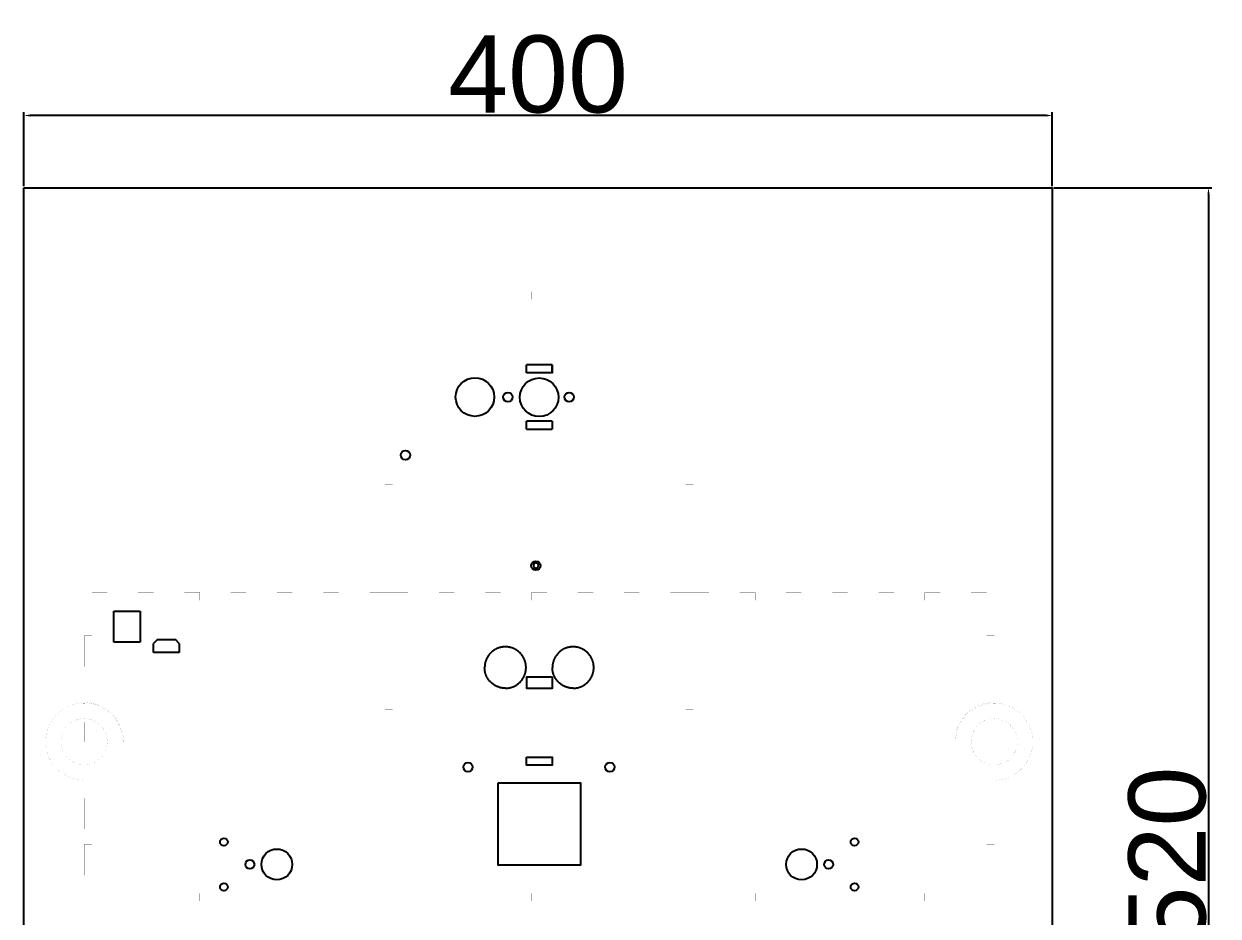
# Model space of a CAD drawing. Header units: millimetres. Extents: x 6 to 2919, y 5 to 2410.
# Drawn here: x 2454.2 to 2918.7, y 2062.7 to 2409.7 of the extents above; entities that cross this region are included whole.
import ezdxf

# ---------------------------------------------------------------- set-up
doc = ezdxf.new("R2010")
doc.units = ezdxf.units.MM
doc.layers.add('Make2D$visible$lines', color=7, linetype='Continuous', true_color=0x000000)
doc.styles.get("Standard").update_dxf_attribs({"font": 'arial.ttf'})
doc.dimstyles.new('ISO-25', dxfattribs={"dimtxt": 2.5, "dimasz": 2.5, "dimexe": 1.25, "dimexo": 0.625, "dimtad": 1, "dimtxsty": 'Standard', "dimcen": 2.5, "dimadec": 0, "dimazin": 0, "dimtfac": 1, "dimtmove": 0, "dimatfit": 3, "dimfxl": 1, "dimarcsym": 0})

# ---------------------------------------------------------------- blocks, each defined once
blk = doc.blocks.new('*D13')
at = {"color": 0, "lineweight": -2, "transparency": 16777216}
for p, q in [((2854.78, 2345.88), (2916.17, 2345.88)), ((2914.92, 2343.38), (2914.92, 1828.38)), ((2854.78, 1825.88), (2916.17, 1825.88))]:
    blk.add_line(p, q, dxfattribs=at)
at = {"color": 0, "transparency": 16777216}
for points in [[(2914.51, 2343.38), (2915.34, 2343.38), (2914.92, 2345.88)], [(2914.51, 1828.38), (2915.34, 1828.38), (2914.92, 1825.88)]]:
    blk.add_solid(points, dxfattribs=at)
at = {"layer": 'Defpoints', "color": 0, "transparency": 16777216}
for p in [(2854.16, 2345.88), (2854.16, 1825.88), (2914.92, 1825.88)]:
    blk.add_point(p, dxfattribs=at)
at = {"color": 0, "transparency": 16777216, "insert": (2898.98, 2085.88), "char_height": 30, "attachment_point": 5, "rotation": 90}
blk.add_mtext('520', dxfattribs=at)
blk = doc.blocks.new('*D14')
at = {"color": 0, "lineweight": -2, "transparency": 16777216}
for p, q in [((2454.16, 2346.51), (2454.16, 2375.27)), ((2851.66, 2374.02), (2456.66, 2374.02)), ((2854.16, 2346.51), (2854.16, 2375.27))]:
    blk.add_line(p, q, dxfattribs=at)
at = {"color": 0, "transparency": 16777216}
for points in [[(2456.66, 2374.44), (2456.66, 2373.61), (2454.16, 2374.02)], [(2851.66, 2374.44), (2851.66, 2373.61), (2854.16, 2374.02)]]:
    blk.add_solid(points, dxfattribs=at)
at = {"layer": 'Defpoints', "color": 0, "transparency": 16777216}
for p in [(2454.16, 2374.02), (2454.16, 2345.88), (2854.16, 2345.88)]:
    blk.add_point(p, dxfattribs=at)
at = {"color": 0, "transparency": 16777216, "insert": (2654.16, 2389.97), "char_height": 30, "attachment_point": 5}
blk.add_mtext('400', dxfattribs=at)

msp = doc.modelspace()

# ---------------------------------------------------------------- linework, layer by layer
at = {"color": 242, "true_color": 0xcd2027}
for p, q in [((2659.597, 2273.916), (2649.597, 2273.916)), ((2659.597, 2255.116), (2649.597, 2255.116)), ((2649.597, 2252.016), (2659.597, 2252.016))]:
    msp.add_line(p, q, dxfattribs=at)
msp.add_lwpolyline([(2454.158, 2345.881), (2854.158, 2345.881), (2854.158, 1825.881), (2454.158, 1825.881)], close=True)
at = {"color": 242, "true_color": 0xcd2027, "const_width": 0.0176}
for points in [[(2603.598, 2185.52), (2603.598, 2188.522), (2597.598, 2188.522), (2597.598, 2194.523), (2594.598, 2194.523), (2594.598, 2206.521), (2597.598, 2206.521), (2597.598, 2212.522), (2594.598, 2212.522), (2594.598, 2224.52), (2597.598, 2224.52), (2597.598, 2230.52), (2594.598, 2230.52), (2594.598, 2242.522), (2597.598, 2242.522), (2597.598, 2248.523), (2594.598, 2248.523), (2594.598, 2260.521), (2597.598, 2260.521), (2597.598, 2266.521), (2594.598, 2266.521), (2594.598, 2278.523), (2597.598, 2278.523), (2597.598, 2284.52), (2594.598, 2284.52), (2594.598, 2296.521), (2597.598, 2296.521), (2597.598, 2302.522), (2603.598, 2302.522), (2603.598, 2305.521), (2615.598, 2305.521), (2615.598, 2302.522), (2621.598, 2302.522), (2621.598, 2305.521), (2633.598, 2305.521), (2633.598, 2302.522), (2639.597, 2302.522), (2639.597, 2305.521), (2651.598, 2305.521), (2651.598, 2302.522), (2657.598, 2302.522), (2657.598, 2305.521), (2669.597, 2305.521), (2669.597, 2302.522), (2675.597, 2302.522), (2675.597, 2305.521), (2687.597, 2305.521), (2687.597, 2302.522), (2693.597, 2302.522), (2693.597, 2305.521), (2705.597, 2305.521), (2705.597, 2302.522), (2711.597, 2302.522), (2711.597, 2296.521), (2714.597, 2296.521), (2714.597, 2284.52), (2711.597, 2284.52), (2711.597, 2278.523), (2714.597, 2278.523), (2714.597, 2266.521), (2711.597, 2266.521), (2711.597, 2260.521), (2714.597, 2260.521), (2714.597, 2248.523), (2711.597, 2248.523), (2711.597, 2242.522), (2714.597, 2242.522), (2714.597, 2230.52), (2711.597, 2230.52), (2711.597, 2224.52), (2714.597, 2224.52), (2714.597, 2212.522), (2711.597, 2212.522), (2711.597, 2206.521), (2714.597, 2206.521), (2714.597, 2194.523), (2711.597, 2194.523), (2711.597, 2188.522), (2705.597, 2188.522), (2705.597, 2185.52), (2693.597, 2185.52), (2693.597, 2188.522), (2687.597, 2188.522), (2687.597, 2185.52)], [(2594.598, 2188.518), (2588.598, 2188.518), (2588.598, 2185.519), (2576.598, 2185.519), (2576.598, 2188.518), (2570.598, 2188.518), (2570.598, 2185.519), (2558.598, 2185.519), (2558.598, 2188.518), (2552.597, 2188.518), (2552.597, 2185.519), (2540.598, 2185.519), (2540.598, 2188.518), (2534.598, 2188.518), (2534.598, 2185.519), (2522.598, 2185.519), (2522.598, 2188.518), (2516.598, 2188.518), (2516.598, 2185.519), (2504.598, 2185.519), (2504.598, 2188.518), (2498.598, 2188.518), (2498.598, 2185.519), (2486.598, 2185.519), (2486.598, 2188.518), (2480.598, 2188.518), (2480.598, 2171.668), (2477.598, 2171.668), (2477.598, 2159.668), (2480.598, 2159.668), (2480.598, 2145.818), (2477.598, 2145.818)], [(2621.598, 2185.52), (2621.598, 2188.522), (2615.598, 2188.522), (2615.598, 2185.52)], [(2657.598, 2185.52), (2657.598, 2188.522), (2651.598, 2188.522), (2651.598, 2185.52), (2639.597, 2185.52), (2639.597, 2188.522), (2633.598, 2188.522), (2633.598, 2185.52)], [(2675.597, 2185.52), (2675.597, 2188.522), (2669.597, 2188.522), (2669.597, 2185.52)], [(2831.597, 2145.817), (2828.597, 2145.817), (2828.597, 2159.666), (2831.597, 2159.666), (2831.597, 2171.668), (2828.597, 2171.668), (2828.597, 2188.517), (2822.597, 2188.517), (2822.597, 2185.517), (2810.597, 2185.517), (2810.597, 2188.517), (2804.597, 2188.517), (2804.597, 2185.517), (2792.597, 2185.517), (2792.597, 2188.517), (2786.597, 2188.517), (2786.597, 2185.517), (2774.597, 2185.517), (2774.597, 2188.517), (2768.597, 2188.517), (2768.597, 2185.517), (2756.597, 2185.517), (2756.597, 2188.517), (2750.597, 2188.517), (2750.597, 2185.517), (2738.597, 2185.517), (2738.597, 2188.517), (2732.597, 2188.517), (2732.597, 2185.517), (2720.597, 2185.517), (2720.597, 2188.517), (2714.597, 2188.517)], [(2711.597, 2173.021), (2714.597, 2173.021)], [(2714.597, 2161.019), (2711.597, 2161.019)], [(2711.597, 2155.018), (2714.597, 2155.018)], [(2594.598, 2130.517), (2492.598, 2130.517), (2492.598, 2131.07), (2492.434, 2132.725), (2491.951, 2134.873), (2491.159, 2136.927), (2490.375, 2138.395), (2490.069, 2138.852), (2489.762, 2139.311), (2488.706, 2140.597), (2487.112, 2142.114), (2485.314, 2143.381), (2483.846, 2144.166), (2483.337, 2144.377), (2482.828, 2144.589), (2481.236, 2145.071), (2479.067, 2145.446), (2476.866, 2145.501), (2475.211, 2145.337), (2474.671, 2145.23), (2474.129, 2145.122), (2472.538, 2144.64), (2470.526, 2143.747), (2468.667, 2142.57), (2467.381, 2141.514), (2466.991, 2141.124), (2466.601, 2140.734), (2465.546, 2139.449), (2464.367, 2137.59), (2463.476, 2135.578), (2462.993, 2133.986), (2462.886, 2133.444), (2462.779, 2132.904), (2462.615, 2131.249), (2462.67, 2129.048), (2463.044, 2126.88), (2463.527, 2125.288), (2463.739, 2124.778), (2463.95, 2124.269), (2464.734, 2122.802), (2466.002, 2121.004), (2467.519, 2119.409), (2468.805, 2118.354), (2469.264, 2118.046), (2469.721, 2117.74), (2471.189, 2116.956), (2473.242, 2116.164), (2475.39, 2115.682), (2477.045, 2115.518), (2480.598, 2115.518), (2480.598, 2108.519), (2477.598, 2108.519), (2477.598, 2096.518), (2480.598, 2096.518), (2480.598, 2090.519), (2477.598, 2090.519), (2477.598, 2078.517), (2480.598, 2078.517), (2480.598, 2068.518), (2486.598, 2068.518), (2486.598, 2071.518), (2498.598, 2071.518), (2498.598, 2068.518), (2504.598, 2068.518), (2504.598, 2071.518), (2516.598, 2071.518), (2516.598, 2068.518), (2522.598, 2068.518), (2522.598, 2071.518), (2534.598, 2071.518), (2534.598, 2068.518), (2540.598, 2068.518), (2540.598, 2071.518), (2552.597, 2071.518), (2552.597, 2068.518), (2558.598, 2068.518), (2558.598, 2071.518), (2570.598, 2071.518), (2570.598, 2068.518), (2576.598, 2068.518), (2576.598, 2071.518), (2588.598, 2071.518), (2588.598, 2068.518), (2594.598, 2068.518), (2594.598, 2086.018), (2597.598, 2086.018)], [(2714.597, 2143.02), (2711.597, 2143.02)], [(2816.297, 2130.517), (2816.297, 2131.018), (2816.427, 2132.519), (2816.818, 2134.477), (2817.46, 2136.369), (2818.096, 2137.734), (2818.347, 2138.166), (2818.473, 2138.384), (2818.878, 2139.021), (2819.461, 2139.835), (2820.095, 2140.607), (2820.778, 2141.336), (2821.507, 2142.019), (2822.279, 2142.653), (2823.093, 2143.236), (2823.73, 2143.641), (2823.947, 2143.767), (2824.38, 2144.017), (2825.744, 2144.654), (2827.636, 2145.296), (2829.595, 2145.686), (2831.095, 2145.817)], [(2594.598, 2130.518), (2714.597, 2130.518)], [(2594.598, 2104.018), (2597.598, 2104.018), (2597.598, 2116.018)], [(2711.597, 2062.518), (2711.597, 2068.516), (2705.597, 2068.516), (2705.597, 2071.518), (2693.597, 2071.518), (2693.597, 2068.516), (2687.597, 2068.516), (2687.597, 2071.518), (2675.597, 2071.518), (2675.597, 2068.516), (2669.597, 2068.516), (2669.597, 2071.518), (2657.597, 2071.518), (2657.597, 2068.516), (2651.597, 2068.516), (2651.597, 2071.518), (2639.597, 2071.518), (2639.597, 2068.516), (2633.598, 2068.516), (2633.598, 2071.518), (2621.597, 2071.518), (2621.597, 2068.516), (2615.597, 2068.516), (2615.597, 2071.518), (2603.597, 2071.518), (2603.597, 2068.516), (2597.598, 2068.516), (2597.598, 2062.518)], [(2615.597, 2068.519), (2621.597, 2068.519)], [(2633.598, 2068.519), (2639.597, 2068.519)], [(2651.597, 2068.519), (2657.597, 2068.519)], [(2669.597, 2068.519), (2675.597, 2068.519)], [(2687.597, 2068.519), (2693.597, 2068.519)]]:
    msp.add_lwpolyline(points, dxfattribs=at)
at = {"color": 242, "true_color": 0xcd2027}
for points in [[(2649.597, 2273.916), (2649.597, 2277.016)], [(2659.597, 2277.016), (2659.597, 2273.916), (2649.597, 2273.916)], [(2659.597, 2277.016), (2649.597, 2277.016)], [(2659.597, 2273.916), (2659.597, 2277.016)], [(2649.597, 2252.016), (2649.597, 2255.116)], [(2659.597, 2255.116), (2659.597, 2252.016)], [(2649.597, 2124.439), (2659.597, 2124.439), (2659.597, 2121.339), (2649.597, 2121.339), (2649.597, 2124.439)], [(2638.597, 2114.439), (2670.597, 2114.439), (2670.597, 2082.439), (2638.597, 2082.439), (2638.597, 2114.439)]]:
    msp.add_lwpolyline(points, dxfattribs=at)
for points in [[(2615.598, 2185.52, 0.0176, 0.0176, 0), (2603.598, 2185.52, 0.0176, 0.0176, 0), (2603.598, 2188.518, 0.0176, 0.0176, 0), (2594.598, 2188.518, 0.0176, 0.0176, 0)], [(2597.598, 2173.018, 0.0176, 0.0176, 0), (2594.598, 2173.018, 0.0176, 0.0176, 0), (2594.598, 2188.518, 0, 0, 0)], [(2633.598, 2185.52, 0.0176, 0.0176, 0), (2621.598, 2185.52, 0.0176, 0.0176, 0), (2621.598, 2188.518, 0.0176, 0.0176, 0), (2615.598, 2188.518, 0.0176, 0.0176, 0)], [(2639.598, 2185.52, 0.0176, 0.0176, 0), (2639.598, 2188.518, 0.0176, 0.0176, 0), (2633.598, 2188.518, 0.0176, 0.0176, 0), (2633.598, 2185.52, 0.0176, 0.0176, 0)], [(2687.597, 2185.52, 0.0176, 0.0176, 0), (2675.597, 2185.52, 0.0176, 0.0176, 0), (2675.597, 2188.518, 0.0176, 0.0176, 0), (2669.597, 2188.518, 0.0176, 0.0176, 0), (2669.597, 2185.52, 0.0176, 0.0176, 0), (2657.597, 2185.52, 0.0176, 0.0176, 0), (2657.597, 2188.518, 0.0176, 0.0176, 0), (2651.597, 2188.518, 0.0176, 0.0176, 0), (2651.597, 2185.52, 0.0176, 0.0176, 0)], [(2693.597, 2188.518, 0.0176, 0.0176, 0), (2687.597, 2188.518, 0.0176, 0.0176, 0), (2687.597, 2185.52, 0.0176, 0.0176, 0)], [(2714.597, 2188.518, 0.0176, 0.0176, 0), (2705.597, 2188.518, 0.0176, 0.0176, 0), (2705.597, 2185.52, 0.0176, 0.0176, 0)], [(2714.597, 2188.518, 0.0176, 0.0176, 0), (2714.597, 2173.017, 0.0176, 0.0176, 0), (2711.597, 2173.017, 0.0176, 0.0176, 0)], [(2594.598, 2173.021, 0.0176, 0.0176, 0), (2597.598, 2173.021, 0.0176, 0.0176, 0)], [(2594.598, 2161.018, 0.0176, 0.0176, 0), (2597.598, 2161.018, 0.0176, 0.0176, 0), (2597.598, 2173.021, 0, 0, 0)], [(2711.597, 2173.021, 0.0176, 0.0176, 0), (2711.597, 2161.017, 0.0176, 0.0176, 0), (2714.597, 2161.017, 0.0176, 0.0176, 0)], [(2597.598, 2161.019, 0.0176, 0.0176, 0), (2594.598, 2161.019, 0.0176, 0.0176, 0)], [(2597.598, 2155.018, 0.0176, 0.0176, 0), (2594.598, 2155.018, 0.0176, 0.0176, 0), (2594.598, 2161.019, 0, 0, 0)], [(2714.597, 2161.019, 0.0176, 0.0176, 0), (2714.597, 2155.017, 0.0176, 0.0176, 0), (2711.597, 2155.017, 0.0176, 0.0176, 0)], [(2594.598, 2155.018, 0.0176, 0.0176, 0), (2597.598, 2155.018, 0.0176, 0.0176, 0)], [(2594.598, 2143.018, 0.0176, 0.0176, 0), (2597.598, 2143.018, 0.0176, 0.0176, 0), (2597.598, 2155.018, 0, 0, 0)], [(2711.597, 2155.018, 0.0176, 0.0176, 0), (2711.597, 2143.017, 0.0176, 0.0176, 0), (2714.597, 2143.017, 0.0176, 0.0176, 0)], [(2478.097, 2145.818, 0.0176, 0.0176, 0), (2479.597, 2145.687, 0.0176, 0.0176, 0), (2481.557, 2145.297, 0.0176, 0.0176, 0), (2483.448, 2144.655, 0.0176, 0.0176, 0), (2484.813, 2144.018, 0.0176, 0.0176, 0), (2485.247, 2143.768, 0.0176, 0.0176, 0), (2485.464, 2143.642, 0.0176, 0.0176, 0), (2486.1, 2143.237, 0.0176, 0.0176, 0), (2486.915, 2142.654, 0.0176, 0.0176, 0), (2487.687, 2142.02, 0.0176, 0.0176, 0), (2488.416, 2141.337, 0.0176, 0.0176, 0), (2489.097, 2140.608, 0.0176, 0.0176, 0), (2489.733, 2139.836, 0.0176, 0.0176, 0), (2490.316, 2139.022, 0.0176, 0.0176, 0), (2490.721, 2138.385, 0.0176, 0.0176, 0), (2490.848, 2138.167, 0.0176, 0.0176, 0), (2491.097, 2137.734, 0.0176, 0.0176, 0), (2491.734, 2136.369, 0.0176, 0.0176, 0), (2492.375, 2134.478, 0.0176, 0.0176, 0), (2492.765, 2132.52, 0.0176, 0.0176, 0), (2492.897, 2131.019, 0.0176, 0.0176, 0), (2492.897, 2130.518, 0.0176, 0.0176, 0), (2594.598, 2130.518, 0.0176, 0.0176, 0)], [(2597.598, 2143.02, 0.0176, 0.0176, 0), (2594.598, 2143.02, 0.0176, 0.0176, 0)], [(2594.598, 2143.02, 0.0176, 0.0176, 0), (2594.598, 2116.018, 0.0176, 0.0176, 0), (2597.598, 2116.018, 0.0176, 0.0176, 0)], [(2711.597, 2116.018, 0.0176, 0.0176, 0), (2714.597, 2116.018, 0.0176, 0.0176, 0), (2714.597, 2143.02, 0, 0, 0)], [(2714.597, 2086.018, 0.0176, 0.0176, 0), (2714.597, 2068.517, 0.0176, 0.0176, 0), (2720.597, 2068.517, 0.0176, 0.0176, 0), (2720.597, 2071.517, 0.0176, 0.0176, 0), (2732.597, 2071.517, 0.0176, 0.0176, 0), (2732.597, 2068.517, 0.0176, 0.0176, 0), (2738.597, 2068.517, 0.0176, 0.0176, 0), (2738.597, 2071.517, 0.0176, 0.0176, 0), (2750.597, 2071.517, 0.0176, 0.0176, 0), (2750.597, 2068.517, 0.0176, 0.0176, 0), (2756.597, 2068.517, 0.0176, 0.0176, 0), (2756.597, 2071.517, 0.0176, 0.0176, 0), (2768.597, 2071.517, 0.0176, 0.0176, 0), (2768.597, 2068.517, 0.0176, 0.0176, 0), (2774.597, 2068.517, 0.0176, 0.0176, 0), (2774.597, 2071.517, 0.0176, 0.0176, 0), (2786.597, 2071.517, 0.0176, 0.0176, 0), (2786.597, 2068.517, 0.0176, 0.0176, 0), (2792.597, 2068.517, 0.0176, 0.0176, 0), (2792.597, 2071.517, 0.0176, 0.0176, 0), (2804.597, 2071.517, 0.0176, 0.0176, 0), (2804.597, 2068.517, 0.0176, 0.0176, 0), (2810.597, 2068.517, 0.0176, 0.0176, 0), (2810.597, 2071.517, 0.0176, 0.0176, 0), (2822.597, 2071.517, 0.0176, 0.0176, 0), (2822.597, 2068.517, 0.0176, 0.0176, 0), (2828.597, 2068.517, 0.0176, 0.0176, 0), (2828.597, 2078.517, 0.0176, 0.0176, 0), (2831.597, 2078.517, 0.0176, 0.0176, 0), (2831.597, 2090.517, 0.0176, 0.0176, 0), (2828.597, 2090.517, 0.0176, 0.0176, 0), (2828.597, 2096.517, 0.0176, 0.0176, 0), (2831.597, 2096.517, 0.0176, 0.0176, 0), (2831.597, 2108.517, 0.0176, 0.0176, 0), (2828.597, 2108.517, 0.0176, 0.0176, 0), (2828.597, 2115.517, 0.0176, 0.0176, 0), (2832.148, 2115.517, 0.0176, 0.0176, 0), (2833.803, 2115.682, 0.0176, 0.0176, 0), (2835.95, 2116.164, 0.0176, 0.0176, 0), (2838.003, 2116.955, 0.0176, 0.0176, 0), (2839.471, 2117.739, 0.0176, 0.0176, 0), (2839.93, 2118.045, 0.0176, 0.0176, 0), (2840.387, 2118.352, 0.0176, 0.0176, 0), (2841.673, 2119.408, 0.0176, 0.0176, 0), (2843.19, 2121.002, 0.0176, 0.0176, 0), (2844.458, 2122.8, 0.0176, 0.0176, 0), (2845.244, 2124.268, 0.0176, 0.0176, 0), (2845.454, 2124.776, 0.0176, 0.0176, 0), (2845.665, 2125.286, 0.0176, 0.0176, 0), (2846.148, 2126.878, 0.0176, 0.0176, 0), (2846.524, 2129.047, 0.0176, 0.0176, 0), (2846.579, 2131.248, 0.0176, 0.0176, 0), (2846.416, 2132.903, 0.0176, 0.0176, 0), (2846.309, 2133.443, 0.0176, 0.0176, 0), (2846.201, 2133.985, 0.0176, 0.0176, 0), (2845.718, 2135.576, 0.0176, 0.0176, 0), (2844.825, 2137.588, 0.0176, 0.0176, 0), (2843.648, 2139.449, 0.0176, 0.0176, 0), (2842.592, 2140.734, 0.0176, 0.0176, 0), (2842.204, 2141.124, 0.0176, 0.0176, 0), (2841.812, 2141.514, 0.0176, 0.0176, 0), (2840.527, 2142.57, 0.0176, 0.0176, 0), (2838.668, 2143.746, 0.0176, 0.0176, 0), (2836.656, 2144.638, 0.0176, 0.0176, 0), (2835.064, 2145.122, 0.0176, 0.0176, 0), (2834.524, 2145.229, 0.0176, 0.0176, 0), (2833.982, 2145.337, 0.0176, 0.0176, 0), (2832.326, 2145.501, 0.0176, 0.0176, 0), (2830.125, 2145.446, 0.0176, 0.0176, 0), (2827.956, 2145.069, 0.0176, 0.0176, 0), (2826.365, 2144.586, 0.0176, 0.0176, 0), (2825.856, 2144.375, 0.0176, 0.0176, 0), (2825.346, 2144.164, 0.0176, 0.0176, 0), (2823.878, 2143.38, 0.0176, 0.0176, 0), (2822.08, 2142.112, 0.0176, 0.0176, 0), (2820.486, 2140.595, 0.0176, 0.0176, 0), (2819.43, 2139.309, 0.0176, 0.0176, 0), (2819.124, 2138.851, 0.0176, 0.0176, 0), (2818.817, 2138.393, 0.0176, 0.0176, 0), (2818.033, 2136.925, 0.0176, 0.0176, 0), (2817.242, 2134.872, 0.0176, 0.0176, 0), (2816.759, 2132.725, 0.0176, 0.0176, 0), (2816.597, 2131.07, 0.0176, 0.0176, 0), (2816.597, 2130.517, 0.0176, 0.0176, 0), (2714.597, 2130.517, 0.0176, 0.0176, 0)], [(2468.597, 2130.839, 0.0176, 0.0176, 0), (2468.688, 2131.802, 0.0176, 0.0176, 0), (2468.96, 2133.055, 0.0176, 0.0176, 0), (2469.408, 2134.255, 0.0176, 0.0176, 0), (2469.852, 2135.115, 0.0176, 0.0176, 0), (2470.026, 2135.383, 0.0176, 0.0176, 0), (2470.112, 2135.52, 0.0176, 0.0176, 0), (2470.394, 2135.914, 0.0176, 0.0176, 0), (2470.797, 2136.415, 0.0176, 0.0176, 0), (2471.234, 2136.884, 0.0176, 0.0176, 0), (2471.703, 2137.321, 0.0176, 0.0176, 0), (2472.202, 2137.722, 0.0176, 0.0176, 0), (2472.728, 2138.088, 0.0176, 0.0176, 0), (2473.281, 2138.416, 0.0176, 0.0176, 0), (2473.71, 2138.638, 0.0176, 0.0176, 0), (2473.858, 2138.704, 0.0176, 0.0176, 0), (2474.149, 2138.838, 0.0176, 0.0176, 0), (2475.064, 2139.155, 0.0176, 0.0176, 0), (2476.316, 2139.426, 0.0176, 0.0176, 0), (2477.594, 2139.519, 0.0176, 0.0176, 0), (2478.56, 2139.472, 0.0176, 0.0176, 0), (2478.878, 2139.426, 0.0176, 0.0176, 0), (2479.037, 2139.405, 0.0176, 0.0176, 0), (2479.512, 2139.312, 0.0176, 0.0176, 0), (2480.135, 2139.154, 0.0176, 0.0176, 0), (2480.744, 2138.951, 0.0176, 0.0176, 0), (2481.335, 2138.706, 0.0176, 0.0176, 0), (2481.908, 2138.419, 0.0176, 0.0176, 0), (2482.46, 2138.091, 0.0176, 0.0176, 0), (2482.989, 2137.725, 0.0176, 0.0176, 0), (2483.369, 2137.425, 0.0176, 0.0176, 0), (2483.492, 2137.32, 0.0176, 0.0176, 0), (2483.613, 2137.215, 0.0176, 0.0176, 0), (2483.963, 2136.88, 0.0176, 0.0176, 0), (2484.401, 2136.41, 0.0176, 0.0176, 0), (2484.802, 2135.91, 0.0176, 0.0176, 0), (2485.167, 2135.385, 0.0176, 0.0176, 0), (2485.494, 2134.834, 0.0176, 0.0176, 0), (2485.782, 2134.26, 0.0176, 0.0176, 0), (2486.027, 2133.666, 0.0176, 0.0176, 0), (2486.187, 2133.209, 0.0176, 0.0176, 0), (2486.233, 2133.053, 0.0176, 0.0176, 0), (2486.322, 2132.746, 0.0176, 0.0176, 0), (2486.506, 2131.796, 0.0176, 0.0176, 0), (2486.597, 2130.519, 0.0176, 0.0176, 0), (2486.506, 2129.241, 0.0176, 0.0176, 0), (2486.322, 2128.291, 0.0176, 0.0176, 0), (2486.233, 2127.982, 0.0176, 0.0176, 0), (2486.187, 2127.827, 0.0176, 0.0176, 0), (2486.027, 2127.37, 0.0176, 0.0176, 0), (2485.782, 2126.776, 0.0176, 0.0176, 0), (2485.494, 2126.203, 0.0176, 0.0176, 0), (2485.167, 2125.653, 0.0176, 0.0176, 0), (2484.802, 2125.127, 0.0176, 0.0176, 0), (2484.401, 2124.626, 0.0176, 0.0176, 0), (2483.963, 2124.156, 0.0176, 0.0176, 0), (2483.613, 2123.822, 0.0176, 0.0176, 0), (2483.492, 2123.715, 0.0176, 0.0176, 0), (2483.369, 2123.611, 0.0176, 0.0176, 0), (2482.989, 2123.312, 0.0176, 0.0176, 0), (2482.46, 2122.945, 0.0176, 0.0176, 0), (2481.908, 2122.619, 0.0176, 0.0176, 0), (2481.335, 2122.332, 0.0176, 0.0176, 0), (2480.744, 2122.087, 0.0176, 0.0176, 0), (2480.135, 2121.884, 0.0176, 0.0176, 0), (2479.512, 2121.726, 0.0176, 0.0176, 0), (2479.037, 2121.633, 0.0176, 0.0176, 0), (2478.878, 2121.61, 0.0176, 0.0176, 0), (2478.56, 2121.565, 0.0176, 0.0176, 0), (2477.594, 2121.519, 0.0176, 0.0176, 0), (2476.316, 2121.61, 0.0176, 0.0176, 0), (2475.064, 2121.883, 0.0176, 0.0176, 0), (2474.149, 2122.2, 0.0176, 0.0176, 0), (2473.858, 2122.332, 0.0176, 0.0176, 0), (2473.71, 2122.4, 0.0176, 0.0176, 0), (2473.281, 2122.622, 0.0176, 0.0176, 0), (2472.728, 2122.949, 0.0176, 0.0176, 0), (2472.202, 2123.316, 0.0176, 0.0176, 0), (2471.703, 2123.717, 0.0176, 0.0176, 0), (2471.234, 2124.154, 0.0176, 0.0176, 0), (2470.797, 2124.622, 0.0176, 0.0176, 0), (2470.394, 2125.122, 0.0176, 0.0176, 0), (2470.112, 2125.517, 0.0176, 0.0176, 0), (2470.026, 2125.652, 0.0176, 0.0176, 0), (2469.852, 2125.922, 0.0176, 0.0176, 0), (2469.408, 2126.783, 0.0176, 0.0176, 0), (2468.96, 2127.983, 0.0176, 0.0176, 0), (2468.688, 2129.235, 0.0176, 0.0176, 0), (2468.597, 2130.198, 0.0176, 0.0176, 0), (2468.597, 2130.839, 0, 0, 0)], [(2480.598, 2138.042, 0.0176, 0.0176, 0), (2480.598, 2130.517, 0.0176, 0.0176, 0), (2477.598, 2130.517, 0.0176, 0.0176, 0), (2477.598, 2138.042, 0.0176, 0.0176, 0), (2480.598, 2138.042, 0, 0, 0)], [(2822.597, 2130.839, 0.0176, 0.0176, 0), (2822.688, 2131.802, 0.0176, 0.0176, 0), (2822.961, 2133.053, 0.0176, 0.0176, 0), (2823.409, 2134.253, 0.0176, 0.0176, 0), (2823.852, 2135.113, 0.0176, 0.0176, 0), (2824.026, 2135.383, 0.0176, 0.0176, 0), (2824.113, 2135.52, 0.0176, 0.0176, 0), (2824.394, 2135.914, 0.0176, 0.0176, 0), (2824.796, 2136.414, 0.0176, 0.0176, 0), (2825.235, 2136.882, 0.0176, 0.0176, 0), (2825.703, 2137.32, 0.0176, 0.0176, 0), (2826.202, 2137.722, 0.0176, 0.0176, 0), (2826.728, 2138.087, 0.0176, 0.0176, 0), (2827.281, 2138.416, 0.0176, 0.0176, 0), (2827.711, 2138.638, 0.0176, 0.0176, 0), (2827.858, 2138.704, 0.0176, 0.0176, 0), (2828.149, 2138.838, 0.0176, 0.0176, 0), (2829.064, 2139.155, 0.0176, 0.0176, 0), (2830.315, 2139.426, 0.0176, 0.0176, 0), (2831.593, 2139.517, 0.0176, 0.0176, 0), (2832.559, 2139.47, 0.0176, 0.0176, 0), (2832.877, 2139.425, 0.0176, 0.0176, 0), (2833.036, 2139.403, 0.0176, 0.0176, 0), (2833.512, 2139.311, 0.0176, 0.0176, 0), (2834.135, 2139.152, 0.0176, 0.0176, 0), (2834.743, 2138.95, 0.0176, 0.0176, 0), (2835.336, 2138.704, 0.0176, 0.0176, 0), (2835.908, 2138.418, 0.0176, 0.0176, 0), (2836.46, 2138.091, 0.0176, 0.0176, 0), (2836.988, 2137.724, 0.0176, 0.0176, 0), (2837.368, 2137.426, 0.0176, 0.0176, 0), (2837.491, 2137.32, 0.0176, 0.0176, 0), (2837.612, 2137.215, 0.0176, 0.0176, 0), (2837.962, 2136.88, 0.0176, 0.0176, 0), (2838.4, 2136.41, 0.0176, 0.0176, 0), (2838.803, 2135.91, 0.0176, 0.0176, 0), (2839.168, 2135.383, 0.0176, 0.0176, 0), (2839.495, 2134.833, 0.0176, 0.0176, 0), (2839.781, 2134.26, 0.0176, 0.0176, 0), (2840.028, 2133.666, 0.0176, 0.0176, 0), (2840.186, 2133.209, 0.0176, 0.0176, 0), (2840.232, 2133.053, 0.0176, 0.0176, 0), (2840.321, 2132.746, 0.0176, 0.0176, 0), (2840.505, 2131.795, 0.0176, 0.0176, 0), (2840.596, 2130.517, 0.0176, 0.0176, 0), (2840.505, 2129.24, 0.0176, 0.0176, 0), (2840.321, 2128.291, 0.0176, 0.0176, 0), (2840.232, 2127.982, 0.0176, 0.0176, 0), (2840.186, 2127.827, 0.0176, 0.0176, 0), (2840.028, 2127.37, 0.0176, 0.0176, 0), (2839.781, 2126.776, 0.0176, 0.0176, 0), (2839.495, 2126.203, 0.0176, 0.0176, 0), (2839.168, 2125.652, 0.0176, 0.0176, 0), (2838.803, 2125.126, 0.0176, 0.0176, 0), (2838.4, 2124.626, 0.0176, 0.0176, 0), (2837.962, 2124.156, 0.0176, 0.0176, 0), (2837.612, 2123.822, 0.0176, 0.0176, 0), (2837.491, 2123.715, 0.0176, 0.0176, 0), (2837.368, 2123.611, 0.0176, 0.0176, 0), (2836.988, 2123.312, 0.0176, 0.0176, 0), (2836.46, 2122.945, 0.0176, 0.0176, 0), (2835.908, 2122.617, 0.0176, 0.0176, 0), (2835.336, 2122.33, 0.0176, 0.0176, 0), (2834.743, 2122.085, 0.0176, 0.0176, 0), (2834.135, 2121.883, 0.0176, 0.0176, 0), (2833.512, 2121.724, 0.0176, 0.0176, 0), (2833.036, 2121.632, 0.0176, 0.0176, 0), (2832.559, 2121.563, 0.0176, 0.0176, 0), (2831.593, 2121.518, 0.0176, 0.0176, 0), (2830.315, 2121.61, 0.0176, 0.0176, 0), (2829.064, 2121.881, 0.0176, 0.0176, 0), (2828.149, 2122.198, 0.0176, 0.0176, 0), (2827.858, 2122.33, 0.0176, 0.0176, 0), (2827.711, 2122.398, 0.0176, 0.0176, 0), (2827.281, 2122.62, 0.0176, 0.0176, 0), (2826.728, 2122.948, 0.0176, 0.0176, 0), (2826.202, 2123.315, 0.0176, 0.0176, 0), (2825.703, 2123.715, 0.0176, 0.0176, 0), (2825.235, 2124.152, 0.0176, 0.0176, 0), (2824.796, 2124.621, 0.0176, 0.0176, 0), (2824.394, 2125.123, 0.0176, 0.0176, 0), (2824.113, 2125.517, 0.0176, 0.0176, 0), (2823.852, 2125.922, 0.0176, 0.0176, 0), (2823.409, 2126.782, 0.0176, 0.0176, 0), (2822.961, 2127.982, 0.0176, 0.0176, 0), (2822.688, 2129.235, 0.0176, 0.0176, 0), (2822.597, 2130.198, 0.0176, 0.0176, 0), (2822.597, 2130.839, 0, 0, 0)], [(2831.597, 2138.042, 0.0176, 0.0176, 0), (2831.597, 2130.517, 0.0176, 0.0176, 0), (2828.597, 2130.517, 0.0176, 0.0176, 0), (2828.597, 2138.042, 0.0176, 0.0176, 0), (2831.597, 2138.042, 0, 0, 0)], [(2711.597, 2116.018, 0.0176, 0.0176, 0), (2711.597, 2104.016, 0.0176, 0.0176, 0), (2714.597, 2104.016, 0.0176, 0.0176, 0)], [(2597.598, 2104.018, 0.0176, 0.0176, 0), (2594.598, 2104.018, 0.0176, 0.0176, 0)], [(2597.598, 2098.018, 0.0176, 0.0176, 0), (2594.598, 2098.018, 0.0176, 0.0176, 0), (2594.598, 2104.018, 0, 0, 0)], [(2714.597, 2104.018, 0.0176, 0.0176, 0), (2711.597, 2104.018, 0.0176, 0.0176, 0)], [(2714.597, 2104.018, 0.0176, 0.0176, 0), (2714.597, 2098.017, 0.0176, 0.0176, 0), (2711.597, 2098.017, 0.0176, 0.0176, 0)], [(2594.598, 2098.018, 0.0176, 0.0176, 0), (2597.598, 2098.018, 0.0176, 0.0176, 0), (2597.598, 2086.018, 0.0176, 0.0176, 0), (2594.598, 2086.018, 0.0176, 0.0176, 0)], [(2714.597, 2086.018, 0.0176, 0.0176, 0), (2711.597, 2086.018, 0.0176, 0.0176, 0), (2711.597, 2098.018, 0.0176, 0.0176, 0), (2714.597, 2098.018, 0.0176, 0.0176, 0)], [(2594.598, 2068.519, 0.0176, 0.0176, 0), (2603.597, 2068.519, 0, 0, 0)], [(2705.597, 2068.519, 0.0176, 0.0176, 0), (2714.597, 2068.519, 0.0176, 0.0176, 0)]]:
    msp.add_lwpolyline(points, format="xyseb", dxfattribs=at)
msp.add_lwpolyline([(2659.753, 2155.603), (2649.672, 2155.603), (2649.672, 2151.378), (2659.753, 2151.378)], close=True, dxfattribs=at)
at = {"color": 242, "linetype": 'ByBlock', "true_color": 0xcd2027}
for centre in [(2629.597, 2264.516), (2654.597, 2264.452)]:
    msp.add_circle(centre, 7.5, dxfattribs=at)
at = {"color": 242, "true_color": 0xcd2027}
for centre, radius in [((2642.42, 2264.516), 1.8), ((2642.42, 2264.516), 1.8), ((2666.258, 2264.516), 1.8), ((2666.258, 2264.516), 1.8), ((2602.56, 2241.964), 1.8), ((2653.32, 2198.965), 1.8), ((2626.897, 2120.616), 1.8), ((2682.097, 2120.616), 1.8), ((2531.948, 2091.518), 1.5), ((2777.247, 2091.517), 1.5), ((2552.548, 2082.768), 6), ((2756.647, 2082.767), 6), ((2542.048, 2082.768), 1.75), ((2767.147, 2082.767), 1.75), ((2531.948, 2074.018), 1.5), ((2777.247, 2074.017), 1.5)]:
    msp.add_circle(centre, radius, dxfattribs=at)
at = {"layer": 'Make2D$visible$lines', "color": 242, "true_color": 0xcd2027}
for points in [[(2654.348, 2199.021), (2654.348, 2199.043), (2654.347, 2199.065), (2654.346, 2199.088), (2654.344, 2199.111), (2654.341, 2199.134), (2654.339, 2199.157), (2654.335, 2199.18), (2654.331, 2199.203), (2654.327, 2199.226), (2654.321, 2199.249), (2654.316, 2199.273), (2654.309, 2199.296), (2654.302, 2199.319), (2654.295, 2199.343), (2654.286, 2199.366), (2654.278, 2199.389), (2654.268, 2199.412), (2654.258, 2199.435), (2654.247, 2199.458), (2654.236, 2199.48), (2654.224, 2199.502), (2654.212, 2199.525), (2654.199, 2199.546), (2654.185, 2199.568), (2654.17, 2199.589), (2654.156, 2199.61), (2654.14, 2199.631), (2654.124, 2199.651), (2654.108, 2199.671), (2654.091, 2199.69), (2654.073, 2199.709), (2654.055, 2199.728), (2654.036, 2199.746), (2654.017, 2199.764), (2653.998, 2199.781), (2653.978, 2199.797), (2653.958, 2199.813), (2653.937, 2199.829), (2653.916, 2199.844), (2653.895, 2199.858), (2653.873, 2199.872), (2653.852, 2199.885), (2653.829, 2199.897), (2653.807, 2199.909), (2653.785, 2199.92), (2653.762, 2199.931), (2653.739, 2199.941), (2653.716, 2199.951), (2653.693, 2199.959), (2653.67, 2199.968), (2653.646, 2199.975), (2653.623, 2199.982), (2653.6, 2199.989), (2653.576, 2199.994), (2653.553, 2200), (2653.53, 2200.004), (2653.507, 2200.008), (2653.483, 2200.012), (2653.46, 2200.014), (2653.438, 2200.017), (2653.415, 2200.019), (2653.392, 2200.02), (2653.37, 2200.021), (2653.348, 2200.021), (2653.326, 2200.021), (2653.303, 2200.02), (2653.281, 2200.019), (2653.258, 2200.017), (2653.235, 2200.014), (2653.212, 2200.012), (2653.189, 2200.008), (2653.166, 2200.004), (2653.143, 2200), (2653.119, 2199.994), (2653.096, 2199.989), (2653.073, 2199.982), (2653.049, 2199.975), (2653.026, 2199.968), (2653.003, 2199.959), (2652.98, 2199.951), (2652.957, 2199.941), (2652.934, 2199.931), (2652.911, 2199.92), (2652.888, 2199.909), (2652.866, 2199.897), (2652.844, 2199.885), (2652.822, 2199.872), (2652.801, 2199.858), (2652.779, 2199.844), (2652.758, 2199.829), (2652.738, 2199.813), (2652.717, 2199.797), (2652.698, 2199.781), (2652.678, 2199.764), (2652.659, 2199.746), (2652.641, 2199.728), (2652.623, 2199.709), (2652.605, 2199.69), (2652.588, 2199.671), (2652.571, 2199.651), (2652.555, 2199.631), (2652.54, 2199.61), (2652.525, 2199.589), (2652.511, 2199.568), (2652.497, 2199.546), (2652.484, 2199.525), (2652.471, 2199.502), (2652.46, 2199.48), (2652.448, 2199.458), (2652.438, 2199.435), (2652.427, 2199.412), (2652.418, 2199.389), (2652.409, 2199.366), (2652.401, 2199.343), (2652.393, 2199.319), (2652.386, 2199.296), (2652.38, 2199.273), (2652.374, 2199.249), (2652.369, 2199.226), (2652.364, 2199.203), (2652.36, 2199.18), (2652.357, 2199.157), (2652.354, 2199.134), (2652.352, 2199.111), (2652.35, 2199.088), (2652.349, 2199.065), (2652.348, 2199.043), (2652.348, 2199.021)], [(2652.348, 2199.021), (2652.348, 2198.999), (2652.349, 2198.976), (2652.35, 2198.954), (2652.352, 2198.931), (2652.354, 2198.908), (2652.357, 2198.885), (2652.36, 2198.862), (2652.364, 2198.839), (2652.369, 2198.816), (2652.374, 2198.792), (2652.38, 2198.769), (2652.386, 2198.746), (2652.393, 2198.722), (2652.401, 2198.699), (2652.409, 2198.676), (2652.418, 2198.653), (2652.427, 2198.63), (2652.438, 2198.607), (2652.448, 2198.584), (2652.46, 2198.562), (2652.471, 2198.539), (2652.484, 2198.517), (2652.497, 2198.495), (2652.511, 2198.474), (2652.525, 2198.452), (2652.54, 2198.431), (2652.555, 2198.411), (2652.571, 2198.391), (2652.588, 2198.371), (2652.605, 2198.351), (2652.623, 2198.332), (2652.641, 2198.314), (2652.659, 2198.296), (2652.678, 2198.278), (2652.698, 2198.261), (2652.717, 2198.244), (2652.738, 2198.228), (2652.758, 2198.213), (2652.779, 2198.198), (2652.801, 2198.184), (2652.822, 2198.17), (2652.844, 2198.157), (2652.866, 2198.144), (2652.888, 2198.133), (2652.911, 2198.121), (2652.934, 2198.111), (2652.957, 2198.1), (2652.98, 2198.091), (2653.003, 2198.082), (2653.026, 2198.074), (2653.049, 2198.066), (2653.073, 2198.059), (2653.096, 2198.053), (2653.119, 2198.047), (2653.143, 2198.042), (2653.166, 2198.038), (2653.189, 2198.034), (2653.212, 2198.03), (2653.235, 2198.027), (2653.258, 2198.025), (2653.281, 2198.023), (2653.303, 2198.022), (2653.326, 2198.021), (2653.348, 2198.021), (2653.37, 2198.021), (2653.392, 2198.022), (2653.415, 2198.023), (2653.438, 2198.025), (2653.46, 2198.027), (2653.483, 2198.03), (2653.507, 2198.034), (2653.53, 2198.038), (2653.553, 2198.042), (2653.576, 2198.047), (2653.6, 2198.053), (2653.623, 2198.059), (2653.646, 2198.066), (2653.67, 2198.074), (2653.693, 2198.082), (2653.716, 2198.091), (2653.739, 2198.1), (2653.762, 2198.111), (2653.785, 2198.121), (2653.807, 2198.133), (2653.829, 2198.144), (2653.852, 2198.157), (2653.873, 2198.17), (2653.895, 2198.184), (2653.916, 2198.198), (2653.937, 2198.213), (2653.958, 2198.228), (2653.978, 2198.244), (2653.998, 2198.261), (2654.017, 2198.278), (2654.036, 2198.296), (2654.055, 2198.314), (2654.073, 2198.332), (2654.091, 2198.351), (2654.108, 2198.371), (2654.124, 2198.391), (2654.14, 2198.411), (2654.156, 2198.431), (2654.17, 2198.452), (2654.185, 2198.474), (2654.199, 2198.495), (2654.212, 2198.517), (2654.224, 2198.539), (2654.236, 2198.562), (2654.247, 2198.584), (2654.258, 2198.607), (2654.268, 2198.63), (2654.278, 2198.653), (2654.286, 2198.676), (2654.295, 2198.699), (2654.302, 2198.722), (2654.309, 2198.746), (2654.316, 2198.769), (2654.321, 2198.792), (2654.327, 2198.816), (2654.331, 2198.839), (2654.335, 2198.862), (2654.339, 2198.885), (2654.341, 2198.908), (2654.344, 2198.931), (2654.346, 2198.954), (2654.347, 2198.976), (2654.348, 2198.999), (2654.348, 2199.021)], [(2489.173, 2181.218), (2499.423, 2181.218)], [(2489.173, 2169.218), (2489.173, 2181.218)], [(2499.423, 2181.218), (2499.423, 2169.218)], [(2506.098, 2170.218), (2504.598, 2168.718)], [(2506.098, 2170.218), (2513.098, 2170.218)], [(2514.598, 2168.718), (2513.098, 2170.218)], [(2499.423, 2169.218), (2489.173, 2169.218)], [(2504.598, 2165.218), (2504.598, 2168.718)], [(2514.598, 2165.218), (2504.598, 2165.218)], [(2514.598, 2168.718), (2514.598, 2165.218)], [(2649.478, 2159.339), (2649.476, 2159.518), (2649.47, 2159.698), (2649.46, 2159.88), (2649.446, 2160.062), (2649.427, 2160.246), (2649.404, 2160.432), (2649.376, 2160.617), (2649.344, 2160.804), (2649.307, 2160.991), (2649.265, 2161.179), (2649.219, 2161.366), (2649.168, 2161.554), (2649.111, 2161.742), (2649.05, 2161.929), (2648.984, 2162.116), (2648.913, 2162.302), (2648.837, 2162.488), (2648.756, 2162.672), (2648.67, 2162.855), (2648.579, 2163.036), (2648.483, 2163.216), (2648.382, 2163.394), (2648.277, 2163.57), (2648.166, 2163.744), (2648.051, 2163.916), (2647.931, 2164.084), (2647.807, 2164.25), (2647.678, 2164.413), (2647.545, 2164.573), (2647.407, 2164.729), (2647.266, 2164.882), (2647.121, 2165.031), (2646.971, 2165.177), (2646.818, 2165.318), (2646.662, 2165.456), (2646.502, 2165.589), (2646.339, 2165.718), (2646.173, 2165.842), (2646.005, 2165.962), (2645.833, 2166.077), (2645.66, 2166.187), (2645.484, 2166.293), (2645.306, 2166.394), (2645.126, 2166.49), (2644.944, 2166.581), (2644.761, 2166.667), (2644.577, 2166.748), (2644.392, 2166.824), (2644.205, 2166.895), (2644.018, 2166.961), (2643.831, 2167.022), (2643.643, 2167.078), (2643.456, 2167.13), (2643.268, 2167.176), (2643.08, 2167.218), (2642.893, 2167.255), (2642.707, 2167.287), (2642.521, 2167.315), (2642.336, 2167.338), (2642.152, 2167.357), (2641.969, 2167.371), (2641.787, 2167.381), (2641.607, 2167.387), (2641.428, 2167.389), (2641.25, 2167.387), (2641.069, 2167.381), (2640.888, 2167.371), (2640.705, 2167.357), (2640.521, 2167.338), (2640.336, 2167.315), (2640.15, 2167.287), (2639.964, 2167.255), (2639.776, 2167.218), (2639.589, 2167.176), (2639.401, 2167.13), (2639.213, 2167.078), (2639.026, 2167.022), (2638.838, 2166.961), (2638.651, 2166.895), (2638.465, 2166.824), (2638.28, 2166.748), (2638.096, 2166.667), (2637.913, 2166.581), (2637.731, 2166.49), (2637.551, 2166.394), (2637.373, 2166.293), (2637.197, 2166.187), (2637.023, 2166.077), (2636.852, 2165.962), (2636.683, 2165.842), (2636.517, 2165.718), (2636.354, 2165.589), (2636.195, 2165.456), (2636.038, 2165.318), (2635.885, 2165.177), (2635.736, 2165.031), (2635.591, 2164.882), (2635.449, 2164.729), (2635.312, 2164.573), (2635.179, 2164.413), (2635.05, 2164.25), (2634.926, 2164.084), (2634.806, 2163.916), (2634.691, 2163.744), (2634.58, 2163.57), (2634.474, 2163.394), (2634.374, 2163.216), (2634.278, 2163.036), (2634.187, 2162.855), (2634.101, 2162.672), (2634.02, 2162.488), (2633.944, 2162.302), (2633.872, 2162.116), (2633.806, 2161.929), (2633.745, 2161.742), (2633.689, 2161.554), (2633.638, 2161.366), (2633.591, 2161.179), (2633.55, 2160.991), (2633.513, 2160.804), (2633.48, 2160.617), (2633.453, 2160.432), (2633.43, 2160.246), (2633.411, 2160.062), (2633.397, 2159.88), (2633.386, 2159.698), (2633.38, 2159.518), (2633.378, 2159.339)], [(2675.828, 2159.339), (2675.826, 2159.518), (2675.82, 2159.698), (2675.81, 2159.88), (2675.796, 2160.062), (2675.777, 2160.246), (2675.754, 2160.432), (2675.726, 2160.617), (2675.694, 2160.804), (2675.657, 2160.991), (2675.615, 2161.179), (2675.569, 2161.366), (2675.518, 2161.554), (2675.461, 2161.742), (2675.4, 2161.929), (2675.334, 2162.116), (2675.263, 2162.302), (2675.187, 2162.488), (2675.106, 2162.672), (2675.02, 2162.855), (2674.929, 2163.036), (2674.833, 2163.216), (2674.732, 2163.394), (2674.627, 2163.57), (2674.516, 2163.744), (2674.401, 2163.916), (2674.281, 2164.084), (2674.157, 2164.25), (2674.028, 2164.413), (2673.895, 2164.573), (2673.757, 2164.729), (2673.616, 2164.882), (2673.471, 2165.031), (2673.321, 2165.177), (2673.168, 2165.318), (2673.012, 2165.456), (2672.852, 2165.589), (2672.689, 2165.718), (2672.523, 2165.842), (2672.355, 2165.962), (2672.183, 2166.077), (2672.01, 2166.187), (2671.834, 2166.293), (2671.656, 2166.394), (2671.476, 2166.49), (2671.294, 2166.581), (2671.111, 2166.667), (2670.927, 2166.748), (2670.742, 2166.824), (2670.555, 2166.895), (2670.368, 2166.961), (2670.181, 2167.022), (2669.993, 2167.078), (2669.806, 2167.13), (2669.618, 2167.176), (2669.43, 2167.218), (2669.243, 2167.255), (2669.057, 2167.287), (2668.871, 2167.315), (2668.686, 2167.338), (2668.502, 2167.357), (2668.319, 2167.371), (2668.137, 2167.381), (2667.957, 2167.387), (2667.778, 2167.389), (2667.6, 2167.387), (2667.419, 2167.381), (2667.238, 2167.371), (2667.055, 2167.357), (2666.871, 2167.338), (2666.686, 2167.315), (2666.5, 2167.287), (2666.314, 2167.255), (2666.126, 2167.218), (2665.939, 2167.176), (2665.751, 2167.13), (2665.563, 2167.078), (2665.376, 2167.022), (2665.188, 2166.961), (2665.001, 2166.895), (2664.815, 2166.824), (2664.63, 2166.748), (2664.446, 2166.667), (2664.263, 2166.581), (2664.081, 2166.49), (2663.901, 2166.394), (2663.723, 2166.293), (2663.547, 2166.187), (2663.373, 2166.077), (2663.202, 2165.962), (2663.033, 2165.842), (2662.867, 2165.718), (2662.704, 2165.589), (2662.545, 2165.456), (2662.388, 2165.318), (2662.235, 2165.177), (2662.086, 2165.031), (2661.941, 2164.882), (2661.799, 2164.729), (2661.662, 2164.573), (2661.529, 2164.413), (2661.4, 2164.25), (2661.276, 2164.084), (2661.156, 2163.916), (2661.041, 2163.744), (2660.93, 2163.57), (2660.824, 2163.394), (2660.724, 2163.216), (2660.628, 2163.036), (2660.537, 2162.855), (2660.451, 2162.672), (2660.37, 2162.488), (2660.294, 2162.302), (2660.222, 2162.116), (2660.156, 2161.929), (2660.095, 2161.742), (2660.039, 2161.554), (2659.988, 2161.366), (2659.941, 2161.179), (2659.9, 2160.991), (2659.863, 2160.804), (2659.83, 2160.617), (2659.803, 2160.432), (2659.78, 2160.246), (2659.761, 2160.062), (2659.747, 2159.88), (2659.736, 2159.698), (2659.73, 2159.518), (2659.728, 2159.339)], [(2641.428, 2151.289), (2641.25, 2151.291), (2641.069, 2151.297), (2640.888, 2151.307), (2640.705, 2151.322), (2640.521, 2151.34), (2640.336, 2151.364), (2640.15, 2151.391), (2639.964, 2151.424), (2639.776, 2151.46), (2639.589, 2151.502), (2639.401, 2151.549), (2639.213, 2151.6), (2639.026, 2151.656), (2638.838, 2151.717), (2638.651, 2151.783), (2638.465, 2151.854), (2638.28, 2151.93), (2638.096, 2152.011), (2637.913, 2152.097), (2637.731, 2152.188), (2637.551, 2152.284), (2637.373, 2152.385), (2637.197, 2152.491), (2637.023, 2152.601), (2636.852, 2152.717), (2636.683, 2152.836), (2636.517, 2152.961), (2636.354, 2153.09), (2636.195, 2153.223), (2636.038, 2153.36), (2635.885, 2153.502), (2635.736, 2153.647), (2635.591, 2153.796), (2635.449, 2153.949), (2635.312, 2154.106), (2635.179, 2154.265), (2635.05, 2154.428), (2634.926, 2154.594), (2634.806, 2154.763), (2634.691, 2154.934), (2634.58, 2155.108), (2634.474, 2155.284), (2634.374, 2155.462), (2634.278, 2155.642), (2634.187, 2155.823), (2634.101, 2156.006), (2634.02, 2156.191), (2633.944, 2156.376), (2633.872, 2156.562), (2633.806, 2156.749), (2633.745, 2156.936), (2633.689, 2157.124), (2633.638, 2157.312), (2633.591, 2157.5), (2633.55, 2157.687), (2633.513, 2157.874), (2633.48, 2158.061), (2633.453, 2158.247), (2633.43, 2158.432), (2633.411, 2158.616), (2633.397, 2158.799), (2633.386, 2158.98), (2633.38, 2159.16), (2633.378, 2159.339)], [(2641.428, 2151.289), (2641.607, 2151.291), (2641.787, 2151.297), (2641.969, 2151.307), (2642.152, 2151.322), (2642.336, 2151.34), (2642.521, 2151.364), (2642.707, 2151.391), (2642.893, 2151.424), (2643.08, 2151.46), (2643.268, 2151.502), (2643.456, 2151.549), (2643.643, 2151.6), (2643.831, 2151.656), (2644.018, 2151.717), (2644.205, 2151.783), (2644.392, 2151.854), (2644.577, 2151.93), (2644.761, 2152.011), (2644.944, 2152.097), (2645.126, 2152.188), (2645.306, 2152.284), (2645.484, 2152.385), (2645.66, 2152.491), (2645.833, 2152.601), (2646.005, 2152.717), (2646.173, 2152.836), (2646.339, 2152.961), (2646.502, 2153.09), (2646.662, 2153.223), (2646.818, 2153.36), (2646.971, 2153.502), (2647.121, 2153.647), (2647.266, 2153.796), (2647.407, 2153.949), (2647.545, 2154.106), (2647.678, 2154.265), (2647.807, 2154.428), (2647.931, 2154.594), (2648.051, 2154.763), (2648.166, 2154.934), (2648.277, 2155.108), (2648.382, 2155.284), (2648.483, 2155.462), (2648.579, 2155.642), (2648.67, 2155.823), (2648.756, 2156.006), (2648.837, 2156.191), (2648.913, 2156.376), (2648.984, 2156.562), (2649.05, 2156.749), (2649.111, 2156.936), (2649.168, 2157.124), (2649.219, 2157.312), (2649.265, 2157.5), (2649.307, 2157.687), (2649.344, 2157.874), (2649.376, 2158.061), (2649.404, 2158.247), (2649.427, 2158.432), (2649.446, 2158.616), (2649.46, 2158.799), (2649.47, 2158.98), (2649.476, 2159.16), (2649.478, 2159.339)], [(2667.778, 2151.289), (2667.6, 2151.291), (2667.419, 2151.297), (2667.238, 2151.307), (2667.055, 2151.322), (2666.871, 2151.34), (2666.686, 2151.364), (2666.5, 2151.391), (2666.314, 2151.424), (2666.126, 2151.46), (2665.939, 2151.502), (2665.751, 2151.549), (2665.563, 2151.6), (2665.376, 2151.656), (2665.188, 2151.717), (2665.001, 2151.783), (2664.815, 2151.854), (2664.63, 2151.93), (2664.446, 2152.011), (2664.263, 2152.097), (2664.081, 2152.188), (2663.901, 2152.284), (2663.723, 2152.385), (2663.547, 2152.491), (2663.373, 2152.601), (2663.202, 2152.717), (2663.033, 2152.836), (2662.867, 2152.961), (2662.704, 2153.09), (2662.545, 2153.223), (2662.388, 2153.36), (2662.235, 2153.502), (2662.086, 2153.647), (2661.941, 2153.796), (2661.799, 2153.949), (2661.662, 2154.106), (2661.529, 2154.265), (2661.4, 2154.428), (2661.276, 2154.594), (2661.156, 2154.763), (2661.041, 2154.934), (2660.93, 2155.108), (2660.824, 2155.284), (2660.724, 2155.462), (2660.628, 2155.642), (2660.537, 2155.823), (2660.451, 2156.006), (2660.37, 2156.191), (2660.294, 2156.376), (2660.222, 2156.562), (2660.156, 2156.749), (2660.095, 2156.936), (2660.039, 2157.124), (2659.988, 2157.312), (2659.941, 2157.5), (2659.9, 2157.687), (2659.863, 2157.874), (2659.83, 2158.061), (2659.803, 2158.247), (2659.78, 2158.432), (2659.761, 2158.616), (2659.747, 2158.799), (2659.736, 2158.98), (2659.73, 2159.16), (2659.728, 2159.339)], [(2667.778, 2151.289), (2667.957, 2151.291), (2668.137, 2151.297), (2668.319, 2151.307), (2668.502, 2151.322), (2668.686, 2151.34), (2668.871, 2151.364), (2669.057, 2151.391), (2669.243, 2151.424), (2669.43, 2151.46), (2669.618, 2151.502), (2669.806, 2151.549), (2669.993, 2151.6), (2670.181, 2151.656), (2670.368, 2151.717), (2670.555, 2151.783), (2670.742, 2151.854), (2670.927, 2151.93), (2671.111, 2152.011), (2671.294, 2152.097), (2671.476, 2152.188), (2671.656, 2152.284), (2671.834, 2152.385), (2672.01, 2152.491), (2672.183, 2152.601), (2672.355, 2152.717), (2672.523, 2152.836), (2672.689, 2152.961), (2672.852, 2153.09), (2673.012, 2153.223), (2673.168, 2153.36), (2673.321, 2153.502), (2673.471, 2153.647), (2673.616, 2153.796), (2673.757, 2153.949), (2673.895, 2154.106), (2674.028, 2154.265), (2674.157, 2154.428), (2674.281, 2154.594), (2674.401, 2154.763), (2674.516, 2154.934), (2674.627, 2155.108), (2674.732, 2155.284), (2674.833, 2155.462), (2674.929, 2155.642), (2675.02, 2155.823), (2675.106, 2156.006), (2675.187, 2156.191), (2675.263, 2156.376), (2675.334, 2156.562), (2675.4, 2156.749), (2675.461, 2156.936), (2675.518, 2157.124), (2675.569, 2157.312), (2675.615, 2157.5), (2675.657, 2157.687), (2675.694, 2157.874), (2675.726, 2158.061), (2675.754, 2158.247), (2675.777, 2158.432), (2675.796, 2158.616), (2675.81, 2158.799), (2675.82, 2158.98), (2675.826, 2159.16), (2675.828, 2159.339)]]:
    msp.add_lwpolyline(points, dxfattribs=at)

# ---------------------------------------------------------------- dimensions: what is measured, and where the dimension line sits
dim = msp.add_linear_dim(base=(2454.158, 2374.024), p1=(2854.158, 2345.881), p2=(2454.158, 2345.881), dimstyle='ISO-25', override={"dimtxt": 30})
dim.commit()
dim.dimension.update_dxf_attribs({"geometry": '*D14', "text_midpoint": (2654.158, 2389.967)})
dim = msp.add_linear_dim(base=(2914.924, 1825.881), p1=(2854.158, 2345.881), p2=(2854.158, 1825.881), angle=90, dimstyle='ISO-25', override={"dimtxt": 30})
dim.commit()
dim.dimension.update_dxf_attribs({"geometry": '*D13', "text_midpoint": (2898.982, 2085.881)})

doc.saveas('drawing.dxf')
